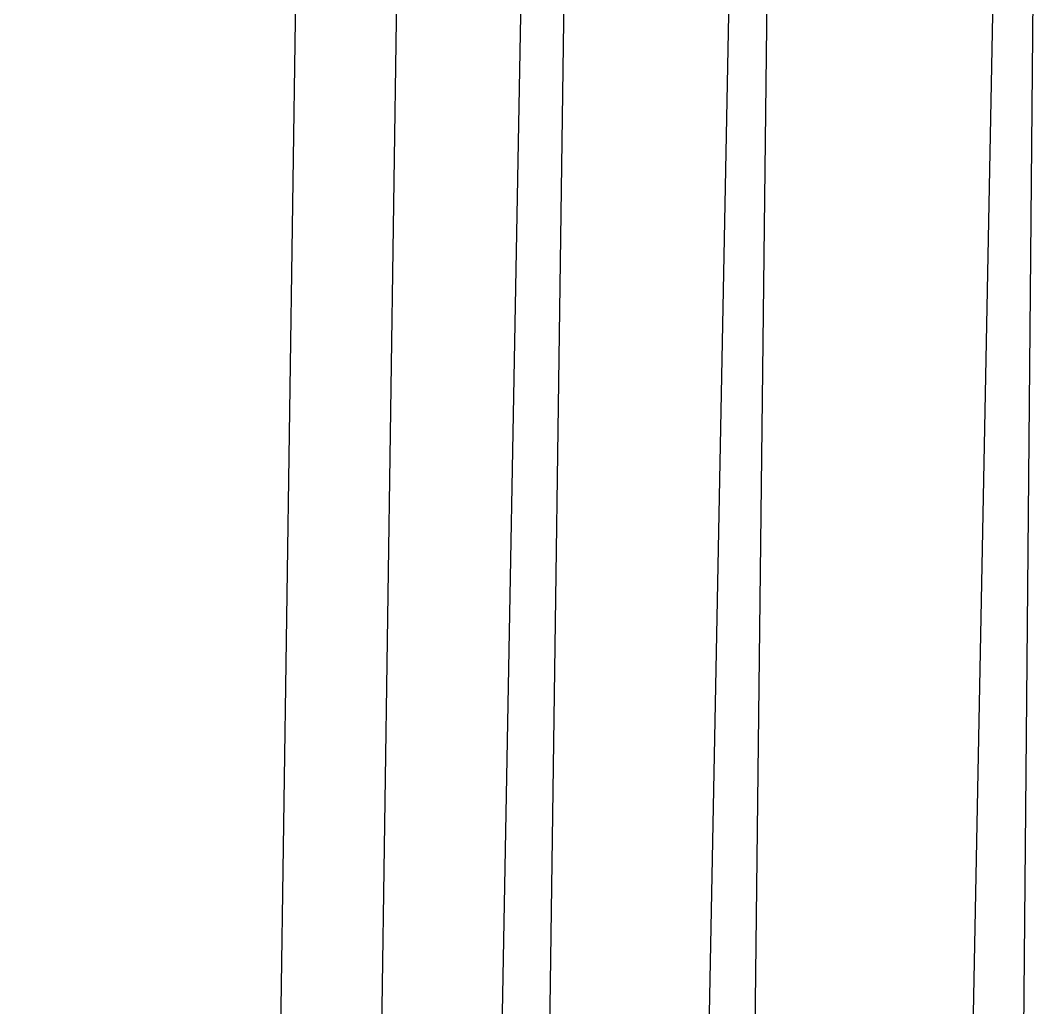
# Model space of a CAD drawing. Header units: millimetres. Extents: x 245 to 515, y 87 to 339.
# Drawn here: x 295.82 to 297.561, y 229.419 to 231.114 of the extents above; entities that cross this region are included whole.
import ezdxf

# ---------------------------------------------------------------- set-up
doc = ezdxf.new("R2010")
doc.units = ezdxf.units.MM
doc.layers.add('çziigi', color=10, linetype='Continuous')

msp = doc.modelspace()

# ---------------------------------------------------------------- linework, layer by layer
at = {"layer": 'çziigi'}
for p, q in [((296.0546, 197.1647), (296.6821, 231.2411)), ((296.7549, 231.2484), (296.2742, 197.0877)), ((297.1031, 231.2396), (296.7094, 197.0623)), ((296.831, 197.0676), (297.4927, 231.2342)), ((297.2534, 197.1381), (297.5606, 231.239)), ((295.8199, 198.456), (296.2939, 231.2161)), ((296.3863, 197.0811), (297.0387, 231.2312)), ((296.4665, 231.1619), (295.9629, 197.1202))]:
    msp.add_line(p, q, dxfattribs=at)

doc.saveas('drawing.dxf')
